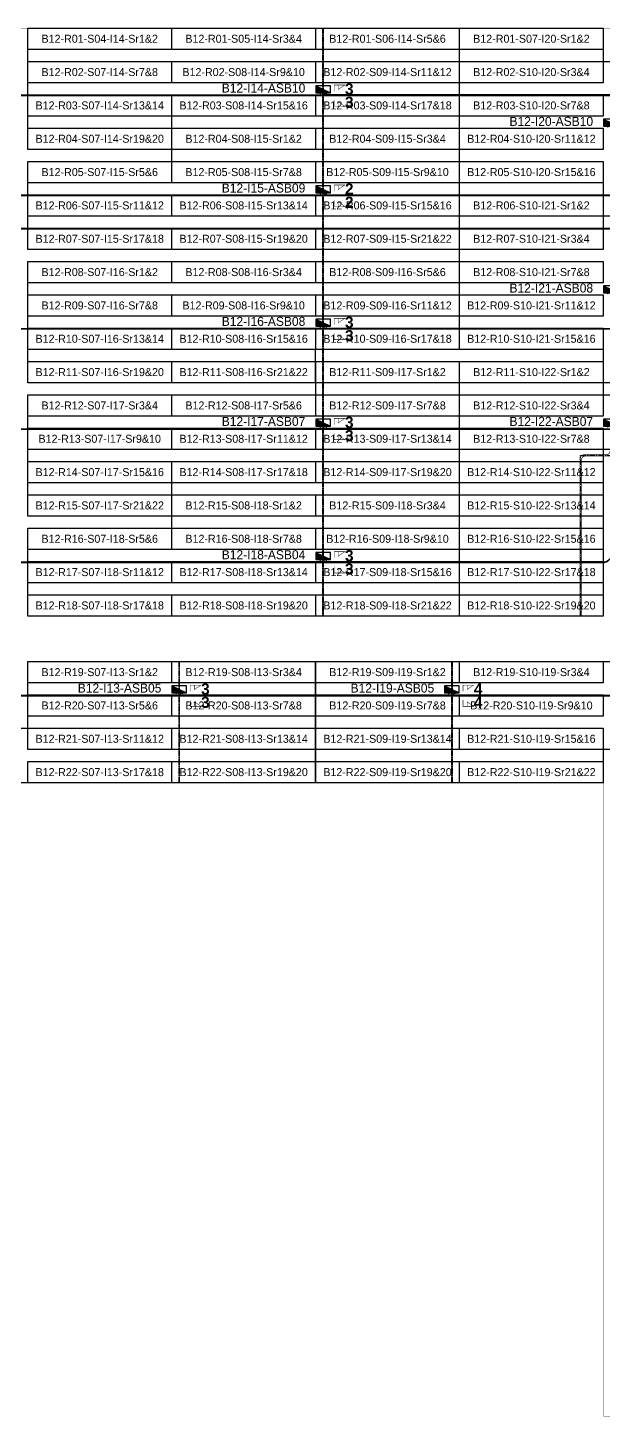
# Model space of a CAD drawing. Header units: metres. Extents: x 531759 to 532310, y 2674774 to 2675087.
# Drawn here: x 531953.4 to 532082.9, y 2674774.3 to 2675086.7 of the extents above; entities that cross this region are included whole.
import ezdxf
from ezdxf.enums import TextEntityAlignment as Align

# ---------------------------------------------------------------- set-up
doc = ezdxf.new("R2010")
doc.units = ezdxf.units.M
doc.header["$MEASUREMENT"] = 0
doc.linetypes.add('CENTER', pattern=[2, 1.25, -0.25, 0.25, -0.25])
doc.layers.add('Boundary-12.5 MW Block', color=6, linetype='Continuous', lineweight=9)
doc.layers.add('PILE', color=1, linetype='Continuous', lineweight=15)
for name, color, linetype in [('DC Trench BL-12', 40, 'Continuous'), ('E-Inverter Grouping', 2, 'Continuous'), ('Inverter Block-12', 7, 'Continuous'), ('LT Cable(AG) INV to LT Panel BL-12', 2, 'Continuous'), ('Messenger Wire Block-14 (Master Path)', 30, 'Continuous'), ('Messenger Wire Block-14 (MW Path)', 191, 'Continuous'), ('MMS Table Block-12', 8, 'Continuous'), ('Plan Line - DC BL-12', 40, 'Continuous'), ('Section Marking BL-12', 2, 'Continuous')]:
    doc.layers.add(name, color=color, linetype=linetype)
doc.styles.add('BoldTextStyle', font='arialbd.ttf')
doc.styles.get("Standard").update_dxf_attribs({"font": 'Adani Regular.ttf'})

# ---------------------------------------------------------------- blocks, each defined once
blk = doc.blocks.new('MMS Table (32.292 x 4.788)')
at = {"color": 0}
blk.add_lwpolyline([(0, -0.002), (0, 4.786), (32.292, 4.786), (32.292, -0.002)], close=True, dxfattribs=at)
at = {"color": 7}
blk.add_attdef('ID1', text='', height=1.8, dxfattribs=at).set_placement((16.146, 2.392), align=Align.MIDDLE_CENTER)
blk = doc.blocks.new('Inverter Block')
h = blk.add_hatch(color=0)
h.dxf.hatch_style = 1
h.paths.add_polyline_path([(-1.46, 2.27), (-1.46, 0.85), (1.46, 0.85)])
at = {"color": 0}
blk.add_lwpolyline([(1.46, 2.27), (-1.46, 2.27), (-1.46, 0.85), (1.46, 0.85)], close=True, dxfattribs=at)
blk.add_lwpolyline([(-1.46, 2.27), (1.46, 0.85)], dxfattribs=at)
at = {"layer": 'PILE'}
for centre in [(-0.61, 0.85), (0.61, 0.85)]:
    blk.add_circle(centre, 0.156, dxfattribs=at)
at = {"color": 7}
blk.add_attdef('ID', (-1.46, 3.01), '', height=1.8, dxfattribs=at)

msp = doc.modelspace()

# ---------------------------------------------------------------- linework, layer by layer
at = {"layer": 'Boundary-12.5 MW Block', "const_width": 0.05}
msp.add_lwpolyline([(531759.1, 2675079.08), (531856.27, 2675079.08), (531856.27, 2675086.58), (532309.66, 2675086.58), (532309.66, 2674774.29), (532083.02, 2674774.29), (532083.02, 2674916.79), (531759.1, 2674916.79)], close=True, dxfattribs=at)
at = {"layer": 'DC Trench BL-12', "color": 40, "const_width": 0.15}
for points in [[(532020.02, 2675086.58), (532019.72, 2675086.58), (532019.72, 2674954.29), (532020.02, 2674954.29)], [(531987.63, 2674944.08), (531987.33, 2674944.08), (531987.33, 2674916.79), (531987.63, 2674916.79)], [(532049.03, 2674944.08), (532048.73, 2674944.08), (532048.73, 2674916.79), (532049.03, 2674916.79)]]:
    msp.add_lwpolyline(points, close=True, dxfattribs=at)
msp.add_lwpolyline([(532078, 2674989.38, -0.414214), (532078.9, 2674990.28), (532083.9, 2674990.28, 0.414214), (532084.8, 2674991.18), (532084.8, 2675086.58), (532084.5, 2675086.58), (532084.5, 2674991.48, -0.414214), (532083.6, 2674990.58), (532078.6, 2674990.58, 0.414214), (532077.7, 2674989.68), (532077.7, 2674954.29), (532078, 2674954.29)], format="xyb", close=True, dxfattribs=at)
at = {"layer": 'E-Inverter Grouping', "color": 3}
for points in [[(532050.52, 2675086.58), (532050.52, 2675066.79), (531985.74, 2675066.79), (531985.74, 2675059.29), (531953.45, 2675059.29), (531953.45, 2675086.58)], [(532082.92, 2675079.08), (532115.31, 2675079.08), (532115.31, 2675044.29), (532083.02, 2675044.29), (532083.02, 2675051.79), (532050.62, 2675051.79), (532050.62, 2675086.58), (532082.92, 2675086.58)], [(532115.31, 2675006.79), (532083.02, 2675006.79), (532083.02, 2675014.29), (532050.62, 2675014.29), (532050.62, 2675049.08), (532082.92, 2675049.08), (532082.92, 2675041.58), (532115.31, 2675041.58)], [(532050.62, 2675011.58), (532082.92, 2675011.58), (532082.92, 2675004.08), (532115.31, 2675004.08), (532115.31, 2674991.79), (532082.92, 2674991.79), (532082.92, 2674954.29), (532050.62, 2674954.29)], [(531921.06, 2674929.08), (531953.45, 2674929.08), (531953.45, 2674944.08), (532018.13, 2674944.08), (532018.13, 2674916.79), (531921.06, 2674916.79)]]:
    msp.add_lwpolyline(points, close=True, dxfattribs=at)
at = {"layer": 'E-Inverter Grouping'}
for points in [[(532050.52, 2675036.79), (531953.45, 2675036.79), (531953.45, 2675056.58), (531985.84, 2675056.58), (531985.84, 2675064.08), (532050.52, 2675064.08)], [(532050.52, 2675034.08), (532050.52, 2675014.29), (532018.13, 2675014.29), (532018.13, 2675006.79), (531953.45, 2675006.79), (531953.45, 2675034.08)], [(532018.23, 2675004.08), (532018.23, 2675011.58), (532050.52, 2675011.58), (532050.52, 2674984.29), (531985.74, 2674984.29), (531985.74, 2674976.79), (531953.45, 2674976.79), (531953.45, 2675004.08)], [(532050.52, 2674954.29), (531953.45, 2674954.29), (531953.45, 2674974.08), (531985.84, 2674974.08), (531985.84, 2674981.58), (532050.52, 2674981.58)], [(532115.31, 2674944.08), (532115.31, 2674924.29), (532082.92, 2674924.29), (532082.92, 2674916.79), (532018.23, 2674916.79), (532018.23, 2674944.08)]]:
    msp.add_lwpolyline(points, close=True, dxfattribs=at)
at = {"layer": 'LT Cable(AG) INV to LT Panel BL-12', "color": 5}
for points in [[(532111.1, 2674977.37), (532107.59, 2674977.37, -0.414214), (532106.69, 2674978.27), (532106.69, 2674981.38, 0.214019), (532106.38, 2674982.05), (532099.67, 2674988.03, -0.214019), (532099.37, 2674988.7), (532099.37, 2674990.36, -0.0289), (532099.37, 2674990.46), (532099.43, 2674990.94, 0.028904), (532099.44, 2674991.05), (532099.44, 2675070.58, 0.414209), (532098.54, 2675071.48), (531826.42, 2675071.48, -0.414214), (531825.52, 2675072.38), (531825.52, 2675072.69)], [(532111.1, 2674977.4), (532107.61, 2674977.4, -0.414214), (532106.71, 2674978.3), (532106.71, 2674981.39, 0.214019), (532106.41, 2674982.06), (532099.7, 2674988.04, -0.214019), (532099.39, 2674988.71), (532099.39, 2674990.36, -0.0289), (532099.4, 2674990.46), (532099.46, 2674990.94, 0.028904), (532099.46, 2674991.04), (532099.46, 2675070.6, 0.414209), (532098.56, 2675071.5), (531923.59, 2675071.5, -0.414214), (531922.69, 2675072.4), (531922.69, 2675072.69)], [(532111.1, 2674977.42), (532107.64, 2674977.42, -0.414214), (532106.74, 2674978.32), (532106.74, 2674981.4, 0.214019), (532106.43, 2674982.07), (532099.72, 2674988.05, -0.214019), (532099.42, 2674988.72), (532099.42, 2674990.36, -0.0289), (532099.42, 2674990.46), (532099.48, 2674990.94, 0.028904), (532099.49, 2674991.04), (532099.49, 2675070.63, 0.414209), (532098.59, 2675071.53), (532020.77, 2675071.53, -0.414214), (532019.87, 2675072.43), (532019.87, 2675072.69)]]:
    msp.add_lwpolyline(points, format="xyb", dxfattribs=at)
at = {"layer": 'LT Cable(AG) INV to LT Panel BL-12'}
for points in [[(532108.06, 2674976.8), (532105.36, 2674976.8, -0.167806), (532104.8, 2674977), (532103.38, 2674978.11, 0.103275), (532103.02, 2674978.19), (532097.27, 2674978.19, -0.414214), (532096.37, 2674979.09), (532096.37, 2674990.35, -0.031335), (532096.38, 2674990.47), (532096.44, 2674990.94, 0.031335), (532096.45, 2674991.05), (532096.45, 2675048.09, 0.414214), (532095.55, 2675048.99), (531923.59, 2675048.99, -0.414214), (531922.69, 2675049.89), (531922.69, 2675050.19)], [(532106.06, 2674976.83), (532105.37, 2674976.83, -0.16765), (532104.81, 2674977.02), (532103.39, 2674978.14, 0.103275), (532103.03, 2674978.21), (532097.3, 2674978.21, -0.414214), (532096.4, 2674979.11), (532096.4, 2674990.35, -0.031335), (532096.41, 2674990.46), (532096.47, 2674990.93, 0.031335), (532096.47, 2674991.05), (532096.47, 2675048.11, 0.414214), (532095.57, 2675049.01), (532020.77, 2675049.01, -0.414214), (532019.87, 2675049.91), (532019.87, 2675050.19)], [(532108.06, 2674976.78), (532105.35, 2674976.78, -0.167963), (532104.8, 2674976.97), (532103.38, 2674978.09, 0.103275), (532103.02, 2674978.16), (532097.25, 2674978.16, -0.414214), (532096.35, 2674979.06), (532096.35, 2674990.35, -0.031335), (532096.36, 2674990.47), (532096.42, 2674990.94, 0.031335), (532096.42, 2674991.05), (532096.42, 2675040.56, 0.414214), (532095.52, 2675041.46), (531826.42, 2675041.46, -0.414214), (531825.52, 2675042.36), (531825.52, 2675042.69)], [(532110.21, 2674976.68), (532105.32, 2674976.68, -0.168599), (532104.77, 2674976.87), (532103.36, 2674977.99, 0.103275), (532103, 2674978.06), (532097.15, 2674978.06, -0.414214), (532096.25, 2674978.96), (532096.25, 2674990.36, -0.031335), (532096.26, 2674990.47), (532096.32, 2674990.94, 0.031335), (532096.32, 2674991.06), (532096.32, 2675017.96, 0.414214), (532095.42, 2675018.86), (531826.42, 2675018.86, -0.414214), (531825.52, 2675019.76), (531825.52, 2675020.19)], [(532110.21, 2674976.7), (532105.33, 2674976.7, -0.168438), (532104.77, 2674976.9), (532103.36, 2674978.01, 0.103275), (532103, 2674978.09), (532097.17, 2674978.09, -0.414214), (532096.27, 2674978.99), (532096.27, 2674990.36, -0.031335), (532096.28, 2674990.47), (532096.34, 2674990.94, 0.031335), (532096.35, 2674991.05), (532096.35, 2675017.99, 0.414214), (532095.45, 2675018.89), (531923.59, 2675018.89, -0.414214), (531922.69, 2675019.79), (531922.69, 2675020.19)], [(532108.06, 2674976.73), (532105.34, 2674976.73, -0.168279), (532104.78, 2674976.92), (532103.37, 2674978.04, 0.103275), (532103.01, 2674978.11), (532097.2, 2674978.11, -0.414214), (532096.3, 2674979.01), (532096.3, 2674990.36, -0.031335), (532096.31, 2674990.47), (532096.37, 2674990.94, 0.031335), (532096.37, 2674991.05), (532096.37, 2675018.01, 0.414214), (532095.47, 2675018.91), (532020.77, 2675018.91, -0.414214), (532019.87, 2675019.81), (532019.87, 2675020.19)], [(532110.75, 2674975.37), (532110.75, 2674975.68, 0.414214), (532109.85, 2674976.58), (532105.3, 2674976.58, -0.169247), (532104.74, 2674976.77), (532103.33, 2674977.89, 0.103275), (532102.97, 2674977.96), (532097.05, 2674977.96, -0.414214), (532096.15, 2674978.86), (532096.15, 2674990.37, -0.031335), (532096.16, 2674990.48), (532096.22, 2674990.95, 0.031335), (532096.22, 2674991.06), (532096.22, 2674995.36, 0.414214), (532095.32, 2674996.26), (531826.42, 2674996.26, -0.414214), (531825.52, 2674997.16), (531825.52, 2674997.69)], [(532110.78, 2674975.37), (532110.78, 2674975.7, 0.414214), (532109.88, 2674976.6), (532105.3, 2674976.6, -0.169083), (532104.74, 2674976.8), (532103.34, 2674977.91, 0.103275), (532102.98, 2674977.99), (532097.07, 2674977.99, -0.414214), (532096.17, 2674978.89), (532096.17, 2674990.37, -0.031335), (532096.18, 2674990.48), (532096.24, 2674990.95, 0.031335), (532096.25, 2674991.06), (532096.25, 2674995.39, 0.414214), (532095.35, 2674996.29), (531923.59, 2674996.29, -0.414214), (531922.69, 2674997.19), (531922.69, 2674997.69)], [(532110.21, 2674976.63), (532105.31, 2674976.63, -0.168921), (532104.75, 2674976.82), (532103.35, 2674977.94, 0.103275), (532102.99, 2674978.01), (532097.1, 2674978.01, -0.414214), (532096.2, 2674978.91), (532096.2, 2674990.36, -0.031335), (532096.21, 2674990.48), (532096.27, 2674990.95, 0.031335), (532096.27, 2674991.06), (532096.27, 2674995.41, 0.414214), (532095.37, 2674996.31), (532020.77, 2674996.31, -0.414214), (532019.87, 2674997.21), (532019.87, 2674997.69)], [(532109.16, 2674975.25), (532106.87, 2674975.25, -0.105537), (532106.51, 2674975.32), (532105.2, 2674975.91, -0.019755), (532105.14, 2674975.94), (532103.51, 2674976.83, 0.092424), (532103.19, 2674976.89), (532095.09, 2674976.89, 0.192606), (532094.47, 2674976.64), (532083.99, 2674966.66, -0.135559), (532083.57, 2674966.43), (532083.36, 2674966.39, -0.055596), (532083.16, 2674966.36), (531826.42, 2674966.36, -0.414214), (531825.52, 2674967.26), (531825.52, 2674967.69)], [(532107.08, 2674975.15), (532106.87, 2674975.15, -0.105537), (532106.51, 2674975.22), (532105.32, 2674975.76, 0.091213), (532105, 2674975.83), (532103.21, 2674975.93, 0.014187), (532103.16, 2674975.94), (532097.17, 2674975.94, 0.414406), (532096.27, 2674975.04), (532096.29, 2674945.23, 0.021483), (532096.3, 2674945.15), (532096.34, 2674944.65, -0.021647), (532096.34, 2674944.58), (532096.34, 2674937.26, -0.414214), (532095.44, 2674936.36), (531826.42, 2674936.36, -0.414214), (531825.52, 2674937.26), (531825.52, 2674937.69)], [(532109.16, 2674975.17), (532106.87, 2674975.17, -0.105537), (532106.51, 2674975.25), (532105.32, 2674975.78, 0.091213), (532105, 2674975.86), (532103.21, 2674975.96, 0.014187), (532103.16, 2674975.96), (532097.15, 2674975.96, 0.414406), (532096.25, 2674975.06), (532096.27, 2674945.23, 0.021483), (532096.27, 2674945.15), (532096.32, 2674944.65, -0.021647), (532096.32, 2674944.57), (532096.32, 2674937.29, -0.414214), (532095.42, 2674936.39), (531891.2, 2674936.39, -0.414214), (531890.3, 2674937.29), (531890.3, 2674937.69)], [(532111.1, 2674975.27), (532106.87, 2674975.27, -0.105537), (532106.51, 2674975.35), (532105.23, 2674975.92, -0.019674), (532105.17, 2674975.95), (532103.52, 2674976.85, 0.092424), (532103.19, 2674976.91), (532095.08, 2674976.91, 0.192606), (532094.46, 2674976.66), (532083.98, 2674966.68, -0.135559), (532083.56, 2674966.46), (532083.36, 2674966.41, -0.055596), (532083.16, 2674966.39), (531923.59, 2674966.39, -0.414214), (531922.69, 2674967.29), (531922.69, 2674967.69)], [(532109.16, 2674975.2), (532106.87, 2674975.2, -0.105537), (532106.51, 2674975.27), (532105.32, 2674975.81, 0.091213), (532105, 2674975.88), (532103.21, 2674975.98, 0.014187), (532103.16, 2674975.99), (532097.12, 2674975.99, 0.414406), (532096.22, 2674975.09), (532096.24, 2674945.23, 0.021483), (532096.25, 2674945.15), (532096.29, 2674944.65, -0.021647), (532096.29, 2674944.57), (532096.29, 2674937.31, -0.414214), (532095.39, 2674936.41), (531988.38, 2674936.41, -0.414214), (531987.48, 2674937.31), (531987.48, 2674937.69)], [(532111.1, 2674975.3), (532106.87, 2674975.3, -0.105537), (532106.52, 2674975.37), (532105.24, 2674975.94, -0.019594), (532105.18, 2674975.97), (532103.52, 2674976.88, 0.092424), (532103.2, 2674976.94), (532095.07, 2674976.94, 0.192606), (532094.45, 2674976.69), (532083.97, 2674966.71, -0.135559), (532083.55, 2674966.48), (532083.36, 2674966.44, -0.055596), (532083.16, 2674966.41), (532020.77, 2674966.41, -0.414214), (532019.87, 2674967.31), (532019.87, 2674967.69)], [(532109.16, 2674975.22), (532106.87, 2674975.22, -0.105537), (532106.51, 2674975.3), (532105.32, 2674975.83, 0.091213), (532105, 2674975.91), (532103.21, 2674976.01, 0.014187), (532103.16, 2674976.01), (532097.1, 2674976.01, 0.414406), (532096.2, 2674975.11), (532096.22, 2674945.23, 0.021483), (532096.22, 2674945.15), (532096.27, 2674944.65, -0.021647), (532096.27, 2674944.57), (532096.27, 2674937.34, -0.414214), (532095.37, 2674936.44), (532049.78, 2674936.44, -0.414214), (532048.88, 2674937.34), (532048.88, 2674937.69)]]:
    msp.add_lwpolyline(points, format="xyb", dxfattribs=at)
at = {"layer": 'Messenger Wire Block-14 (Master Path)'}
for points in [[(531823.88, 2675071.38), (532099.34, 2675071.38)], [(531921.06, 2675048.88), (532096.33, 2675048.88)], [(531823.88, 2675041.38), (532096.33, 2675041.38)], [(531823.88, 2675018.88), (532096.33, 2675018.88)], [(531823.88, 2674996.38), (532096.33, 2674996.38)], [(531823.88, 2674966.38), (532083.26, 2674966.38)], [(531823.88, 2674936.38), (532096.33, 2674936.38)]]:
    msp.add_lwpolyline(points, dxfattribs=at)
at = {"layer": 'Messenger Wire Block-14 (MW Path)', "const_width": 0.1}
for points in [[(531823.88, 2675071.38), (532099.34, 2675071.38)], [(531921.06, 2675048.88), (532096.33, 2675048.88)], [(531823.88, 2675041.38), (532096.33, 2675041.38)], [(531823.88, 2675018.88), (532096.33, 2675018.88)], [(531823.88, 2674996.38), (532096.33, 2674996.38)], [(531823.88, 2674966.38), (532083.26, 2674966.38)], [(531823.88, 2674936.38), (532096.33, 2674936.38)]]:
    msp.add_lwpolyline(points, dxfattribs=at)
at = {"layer": 'Plan Line - DC BL-12', "color": 6, "linetype": 'CENTER'}
for points in [[(532019.87, 2675086.58), (532019.87, 2674954.29)], [(532077.85, 2674954.29), (532077.85, 2674990.43)], [(532077.85, 2674990.43), (532084.65, 2674990.43)], [(531987.48, 2674944.08), (531987.48, 2674916.79)], [(532048.88, 2674944.08), (532048.88, 2674916.79)]]:
    msp.add_lwpolyline(points, dxfattribs=at)
at = {"layer": 'Section Marking BL-12', "color": 94, "lineweight": 35, "true_color": 0x00a500, "const_width": 0.1}
for points in [[(532022.37, 2675072.38), (532022.37, 2675073.77), (532024.77, 2675073.77), (532023.29, 2675072.76), (532023.29, 2675073.77)], [(532022.37, 2675070.38), (532022.37, 2675068.99), (532024.77, 2675068.99), (532023.29, 2675070), (532023.29, 2675068.99)], [(532022.37, 2675049.88), (532022.37, 2675051.27), (532024.77, 2675051.27), (532023.29, 2675050.26), (532023.29, 2675051.27)], [(532022.37, 2675047.88), (532022.37, 2675046.49), (532024.77, 2675046.49), (532023.29, 2675047.5), (532023.29, 2675046.49)], [(532022.37, 2675019.88), (532022.37, 2675021.27), (532024.77, 2675021.27), (532023.29, 2675020.26), (532023.29, 2675021.27)], [(532022.37, 2675017.88), (532022.37, 2675016.49), (532024.77, 2675016.49), (532023.29, 2675017.5), (532023.29, 2675016.49)], [(532022.37, 2674997.38), (532022.37, 2674998.77), (532024.77, 2674998.77), (532023.29, 2674997.76), (532023.29, 2674998.77)], [(532022.37, 2674995.38), (532022.37, 2674993.99), (532024.77, 2674993.99), (532023.29, 2674995), (532023.29, 2674993.99)], [(532022.37, 2674967.38), (532022.37, 2674968.77), (532024.77, 2674968.77), (532023.29, 2674967.76), (532023.29, 2674968.77)], [(532022.37, 2674965.38), (532022.37, 2674963.99), (532024.77, 2674963.99), (532023.29, 2674965), (532023.29, 2674963.99)], [(531989.98, 2674937.38), (531989.98, 2674938.77), (531992.38, 2674938.77), (531990.9, 2674937.76), (531990.9, 2674938.77)], [(532051.38, 2674937.38), (532051.38, 2674938.77), (532053.78, 2674938.77), (532052.3, 2674937.76), (532052.3, 2674938.77)], [(531989.98, 2674935.38), (531989.98, 2674933.99), (531992.38, 2674933.99), (531990.9, 2674935), (531990.9, 2674933.99)], [(532051.38, 2674935.38), (532051.38, 2674933.99), (532053.78, 2674933.99), (532052.3, 2674935), (532052.3, 2674933.99)]]:
    msp.add_lwpolyline(points, dxfattribs=at)

# ---------------------------------------------------------------- block references
at = {"layer": 'Inverter Block-12'}
ref = msp.add_blockref('Inverter Block', (532019.87, 2675071.03), dxfattribs=dict(at, xscale=1.124999999976148, yscale=1.124999999976148, zscale=1.124999999976148))
ref.add_attrib('ID', 'B12-I14-ASB10', (531997.06, 2675072.08), dxfattribs={"layer": '0', "color": 7, "height": 2.025})
ref = msp.add_blockref('Inverter Block', (532084.65, 2675063.53), dxfattribs=dict(at, xscale=1.124999999976148, yscale=1.124999999976148, zscale=1.124999999976148))
ref.add_attrib('ID', 'B12-I20-ASB10', (532061.84, 2675064.58), dxfattribs={"layer": '0', "color": 7, "height": 2.025})
ref = msp.add_blockref('Inverter Block', (532019.87, 2675048.53), dxfattribs=dict(at, xscale=1.124999999976148, yscale=1.124999999976148, zscale=1.124999999976148))
ref.add_attrib('ID', 'B12-I15-ASB09', (531997.06, 2675049.58), dxfattribs={"layer": '0', "color": 7, "height": 2.025})
ref = msp.add_blockref('Inverter Block', (532084.65, 2675026.03), dxfattribs=dict(at, xscale=1.124999999976148, yscale=1.124999999976148, zscale=1.124999999976148))
ref.add_attrib('ID', 'B12-I21-ASB08', (532061.84, 2675027.08), dxfattribs={"layer": '0', "color": 7, "height": 2.025})
ref = msp.add_blockref('Inverter Block', (532019.87, 2675018.53), dxfattribs=dict(at, xscale=1.124999999976148, yscale=1.124999999976148, zscale=1.124999999976148))
ref.add_attrib('ID', 'B12-I16-ASB08', (531997.06, 2675019.58), dxfattribs={"layer": '0', "color": 7, "height": 2.025})
ref = msp.add_blockref('Inverter Block', (532019.87, 2674996.03), dxfattribs=dict(at, xscale=1.124999999976148, yscale=1.124999999976148, zscale=1.124999999976148))
ref.add_attrib('ID', 'B12-I17-ASB07', (531997.06, 2674997.08), dxfattribs={"layer": '0', "color": 7, "height": 2.025})
ref = msp.add_blockref('Inverter Block', (532084.65, 2674996.03), dxfattribs=dict(at, xscale=1.124999999976148, yscale=1.124999999976148, zscale=1.124999999976148))
ref.add_attrib('ID', 'B12-I22-ASB07', (532061.84, 2674997.08), dxfattribs={"layer": '0', "color": 7, "height": 2.025})
ref = msp.add_blockref('Inverter Block', (532019.87, 2674966.03), dxfattribs=dict(at, xscale=1.124999999976148, yscale=1.124999999976148, zscale=1.124999999976148))
ref.add_attrib('ID', 'B12-I18-ASB04', (531997.06, 2674967.08), dxfattribs={"layer": '0', "color": 7, "height": 2.025})
ref = msp.add_blockref('Inverter Block', (531987.48, 2674936.03), dxfattribs=dict(at, xscale=1.124999999976148, yscale=1.124999999976148, zscale=1.124999999976148))
ref.add_attrib('ID', 'B12-I13-ASB05', (531964.66, 2674937.08), dxfattribs={"layer": '0', "color": 7, "height": 2.025})
ref = msp.add_blockref('Inverter Block', (532048.88, 2674936.03), dxfattribs=dict(at, xscale=1.124999999976148, yscale=1.124999999976148, zscale=1.124999999976148))
ref.add_attrib('ID', 'B12-I19-ASB05', (532026.07, 2674937.08), dxfattribs={"layer": '0', "color": 7, "height": 2.025})
at = {"layer": 'MMS Table Block-12'}
for p, values in [((531953.45, 2675081.79), {'ID1': 'B12-R01-S04-I14-Sr1&2'}), ((531985.84, 2675081.79), {'ID1': 'B12-R01-S05-I14-Sr3&4'}), ((532018.23, 2675081.79), {'ID1': 'B12-R01-S06-I14-Sr5&6'}), ((532050.62, 2675081.79), {'ID1': 'B12-R01-S07-I20-Sr1&2'}), ((531953.45, 2675074.29), {'ID1': 'B12-R02-S07-I14-Sr7&8'}), ((531985.84, 2675074.29), {'ID1': 'B12-R02-S08-I14-Sr9&10'}), ((532018.23, 2675074.29), {'ID1': 'B12-R02-S09-I14-Sr11&12'}), ((532050.62, 2675074.29), {'ID1': 'B12-R02-S10-I20-Sr3&4'}), ((531953.45, 2675066.79), {'ID1': 'B12-R03-S07-I14-Sr13&14'}), ((531985.84, 2675066.79), {'ID1': 'B12-R03-S08-I14-Sr15&16'}), ((532018.23, 2675066.79), {'ID1': 'B12-R03-S09-I14-Sr17&18'}), ((532050.62, 2675066.79), {'ID1': 'B12-R03-S10-I20-Sr7&8'}), ((531953.45, 2675059.29), {'ID1': 'B12-R04-S07-I14-Sr19&20'}), ((531985.84, 2675059.29), {'ID1': 'B12-R04-S08-I15-Sr1&2'}), ((532018.23, 2675059.29), {'ID1': 'B12-R04-S09-I15-Sr3&4'}), ((532050.62, 2675059.29), {'ID1': 'B12-R04-S10-I20-Sr11&12'}), ((531953.45, 2675051.79), {'ID1': 'B12-R05-S07-I15-Sr5&6'}), ((531985.84, 2675051.79), {'ID1': 'B12-R05-S08-I15-Sr7&8'}), ((532018.23, 2675051.79), {'ID1': 'B12-R05-S09-I15-Sr9&10'}), ((532050.62, 2675051.79), {'ID1': 'B12-R05-S10-I20-Sr15&16'}), ((531953.45, 2675044.29), {'ID1': 'B12-R06-S07-I15-Sr11&12'}), ((531985.84, 2675044.29), {'ID1': 'B12-R06-S08-I15-Sr13&14'}), ((532018.23, 2675044.29), {'ID1': 'B12-R06-S09-I15-Sr15&16'}), ((532050.62, 2675044.29), {'ID1': 'B12-R06-S10-I21-Sr1&2'}), ((531953.45, 2675036.79), {'ID1': 'B12-R07-S07-I15-Sr17&18'}), ((531985.84, 2675036.79), {'ID1': 'B12-R07-S08-I15-Sr19&20'}), ((532018.23, 2675036.79), {'ID1': 'B12-R07-S09-I15-Sr21&22'}), ((532050.62, 2675036.79), {'ID1': 'B12-R07-S10-I21-Sr3&4'}), ((531953.45, 2675029.29), {'ID1': 'B12-R08-S07-I16-Sr1&2'}), ((531985.84, 2675029.29), {'ID1': 'B12-R08-S08-I16-Sr3&4'}), ((532018.23, 2675029.29), {'ID1': 'B12-R08-S09-I16-Sr5&6'}), ((532050.62, 2675029.29), {'ID1': 'B12-R08-S10-I21-Sr7&8'}), ((531953.45, 2675021.79), {'ID1': 'B12-R09-S07-I16-Sr7&8'}), ((531985.84, 2675021.79), {'ID1': 'B12-R09-S08-I16-Sr9&10'}), ((532018.23, 2675021.79), {'ID1': 'B12-R09-S09-I16-Sr11&12'}), ((532050.62, 2675021.79), {'ID1': 'B12-R09-S10-I21-Sr11&12'}), ((531953.45, 2675014.29), {'ID1': 'B12-R10-S07-I16-Sr13&14'}), ((531985.84, 2675014.29), {'ID1': 'B12-R10-S08-I16-Sr15&16'}), ((532018.23, 2675014.29), {'ID1': 'B12-R10-S09-I16-Sr17&18'}), ((532050.62, 2675014.29), {'ID1': 'B12-R10-S10-I21-Sr15&16'}), ((531953.45, 2675006.79), {'ID1': 'B12-R11-S07-I16-Sr19&20'}), ((531985.84, 2675006.79), {'ID1': 'B12-R11-S08-I16-Sr21&22'}), ((532018.23, 2675006.79), {'ID1': 'B12-R11-S09-I17-Sr1&2'}), ((532050.62, 2675006.79), {'ID1': 'B12-R11-S10-I22-Sr1&2'}), ((531953.45, 2674999.29), {'ID1': 'B12-R12-S07-I17-Sr3&4'}), ((531985.84, 2674999.29), {'ID1': 'B12-R12-S08-I17-Sr5&6'}), ((532018.23, 2674999.29), {'ID1': 'B12-R12-S09-I17-Sr7&8'}), ((532050.62, 2674999.29), {'ID1': 'B12-R12-S10-I22-Sr3&4'}), ((531953.45, 2674991.79), {'ID1': 'B12-R13-S07-I17-Sr9&10'}), ((531985.84, 2674991.79), {'ID1': 'B12-R13-S08-I17-Sr11&12'}), ((532018.23, 2674991.79), {'ID1': 'B12-R13-S09-I17-Sr13&14'}), ((532050.62, 2674991.79), {'ID1': 'B12-R13-S10-I22-Sr7&8'}), ((531953.45, 2674984.29), {'ID1': 'B12-R14-S07-I17-Sr15&16'}), ((531985.84, 2674984.29), {'ID1': 'B12-R14-S08-I17-Sr17&18'}), ((532018.23, 2674984.29), {'ID1': 'B12-R14-S09-I17-Sr19&20'}), ((532050.62, 2674984.29), {'ID1': 'B12-R14-S10-I22-Sr11&12'}), ((531953.45, 2674976.79), {'ID1': 'B12-R15-S07-I17-Sr21&22'}), ((531985.84, 2674976.79), {'ID1': 'B12-R15-S08-I18-Sr1&2'}), ((532018.23, 2674976.79), {'ID1': 'B12-R15-S09-I18-Sr3&4'}), ((532050.62, 2674976.79), {'ID1': 'B12-R15-S10-I22-Sr13&14'}), ((531953.45, 2674969.29), {'ID1': 'B12-R16-S07-I18-Sr5&6'}), ((531985.84, 2674969.29), {'ID1': 'B12-R16-S08-I18-Sr7&8'}), ((532018.23, 2674969.29), {'ID1': 'B12-R16-S09-I18-Sr9&10'}), ((532050.62, 2674969.29), {'ID1': 'B12-R16-S10-I22-Sr15&16'}), ((531953.45, 2674961.79), {'ID1': 'B12-R17-S07-I18-Sr11&12'}), ((531985.84, 2674961.79), {'ID1': 'B12-R17-S08-I18-Sr13&14'}), ((532018.23, 2674961.79), {'ID1': 'B12-R17-S09-I18-Sr15&16'}), ((532050.62, 2674961.79), {'ID1': 'B12-R17-S10-I22-Sr17&18'}), ((531953.45, 2674954.29), {'ID1': 'B12-R18-S07-I18-Sr17&18'}), ((531985.84, 2674954.29), {'ID1': 'B12-R18-S08-I18-Sr19&20'}), ((532018.23, 2674954.29), {'ID1': 'B12-R18-S09-I18-Sr21&22'}), ((532050.62, 2674954.29), {'ID1': 'B12-R18-S10-I22-Sr19&20'}), ((531953.45, 2674939.29), {'ID1': 'B12-R19-S07-I13-Sr1&2'}), ((531985.84, 2674939.29), {'ID1': 'B12-R19-S08-I13-Sr3&4'}), ((532018.23, 2674939.29), {'ID1': 'B12-R19-S09-I19-Sr1&2'}), ((532050.62, 2674939.29), {'ID1': 'B12-R19-S10-I19-Sr3&4'}), ((531953.45, 2674931.79), {'ID1': 'B12-R20-S07-I13-Sr5&6'}), ((531985.84, 2674931.79), {'ID1': 'B12-R20-S08-I13-Sr7&8'}), ((532018.23, 2674931.79), {'ID1': 'B12-R20-S09-I19-Sr7&8'}), ((532050.62, 2674931.79), {'ID1': 'B12-R20-S10-I19-Sr9&10'}), ((531953.45, 2674924.29), {'ID1': 'B12-R21-S07-I13-Sr11&12'}), ((531985.84, 2674924.29), {'ID1': 'B12-R21-S08-I13-Sr13&14'}), ((532018.23, 2674924.29), {'ID1': 'B12-R21-S09-I19-Sr13&14'}), ((532050.62, 2674924.29), {'ID1': 'B12-R21-S10-I19-Sr15&16'}), ((531953.45, 2674916.79), {'ID1': 'B12-R22-S07-I13-Sr17&18'}), ((531985.84, 2674916.79), {'ID1': 'B12-R22-S08-I13-Sr19&20'}), ((532018.23, 2674916.79), {'ID1': 'B12-R22-S09-I19-Sr19&20'}), ((532050.62, 2674916.79), {'ID1': 'B12-R22-S10-I19-Sr21&22'})]:
    msp.add_blockref('MMS Table (32.292 x 4.788)', p, dxfattribs=at).add_auto_attribs(values)

# ---------------------------------------------------------------- texts
at = {"layer": 'Section Marking BL-12', "color": 94, "true_color": 0x00a500, "style": 'BoldTextStyle'}
for s, p in [('3', (532025.77, 2675072.88)), ('3', (532025.77, 2675069.88)), ('2', (532025.77, 2675050.38)), ('2', (532025.77, 2675047.38)), ('3', (532025.77, 2675020.38)), ('3', (532025.77, 2675017.38)), ('3', (532025.77, 2674997.88)), ('3', (532025.77, 2674994.88)), ('3', (532025.77, 2674967.88)), ('3', (532025.77, 2674964.88)), ('3', (531993.38, 2674937.88)), ('4', (532054.78, 2674937.88)), ('3', (531993.38, 2674934.88)), ('4', (532054.78, 2674934.88))]:
    msp.add_text(s, height=2.5, dxfattribs=at).set_placement(p, align=Align.MIDDLE_CENTER)

doc.saveas('drawing.dxf')
